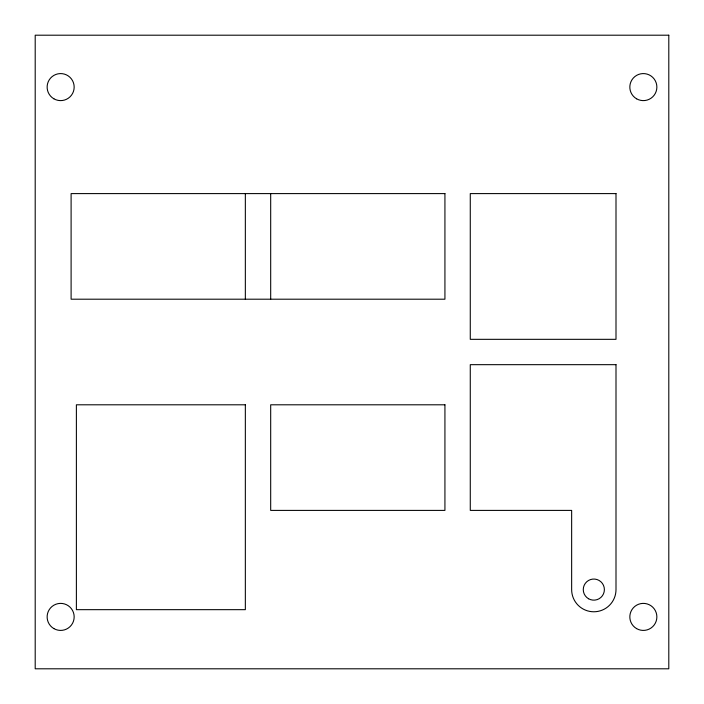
<?xml version="1.0" encoding="UTF-8"?>
<svg xmlns="http://www.w3.org/2000/svg" width="704" height="704" viewBox="0 0 704 704"><rect width="100%" height="100%" fill="white"/><g stroke="black" fill="none" stroke-linecap="round" stroke-linejoin="round"><path stroke-width="1.06" d="M270.688 193.6L270.688 299.2M245.344 193.6L245.344 299.2M668.8 35.2L35.2 35.2L35.2 668.8L668.8 668.8L668.8 35.2M444.928 193.6L71.104 193.6L71.104 299.2L444.928 299.2L444.928 193.6M616 193.6L470.272 193.6L470.272 339.328L616 339.328L616 193.6M616 364.672L470.272 364.672L470.272 510.4L571.648 510.4L571.648 589.6A22.176 22.176 0 0 0 593.824 611.776A22.176 22.176 0 0 0 616 589.6L616 364.672M245.344 404.8L76.384 404.8L76.384 609.664L245.344 609.664L245.344 404.8M444.928 404.8L270.688 404.8L270.688 510.4L444.928 510.4L444.928 404.8M636.592 628.61A13.517 13.517 0 0 0 656.867 616.906A13.517 13.517 0 0 0 636.592 605.194A13.517 13.517 0 0 0 636.592 628.61M636.592 98.806A13.517 13.517 0 0 0 656.867 87.094A13.517 13.517 0 0 0 636.592 75.39A13.517 13.517 0 0 0 636.592 98.806M53.891 98.806A13.517 13.517 0 0 0 74.166 87.094A13.517 13.517 0 0 0 53.891 75.39A13.517 13.517 0 0 0 53.891 98.806M53.891 628.61A13.517 13.517 0 0 0 74.166 616.906A13.517 13.517 0 0 0 53.891 605.194A13.517 13.517 0 0 0 53.891 628.61M588.544 598.743A10.56 10.56 0 0 0 604.384 589.6A10.56 10.56 0 0 0 588.544 580.457A10.56 10.56 0 0 0 588.544 598.743"/></g></svg>
